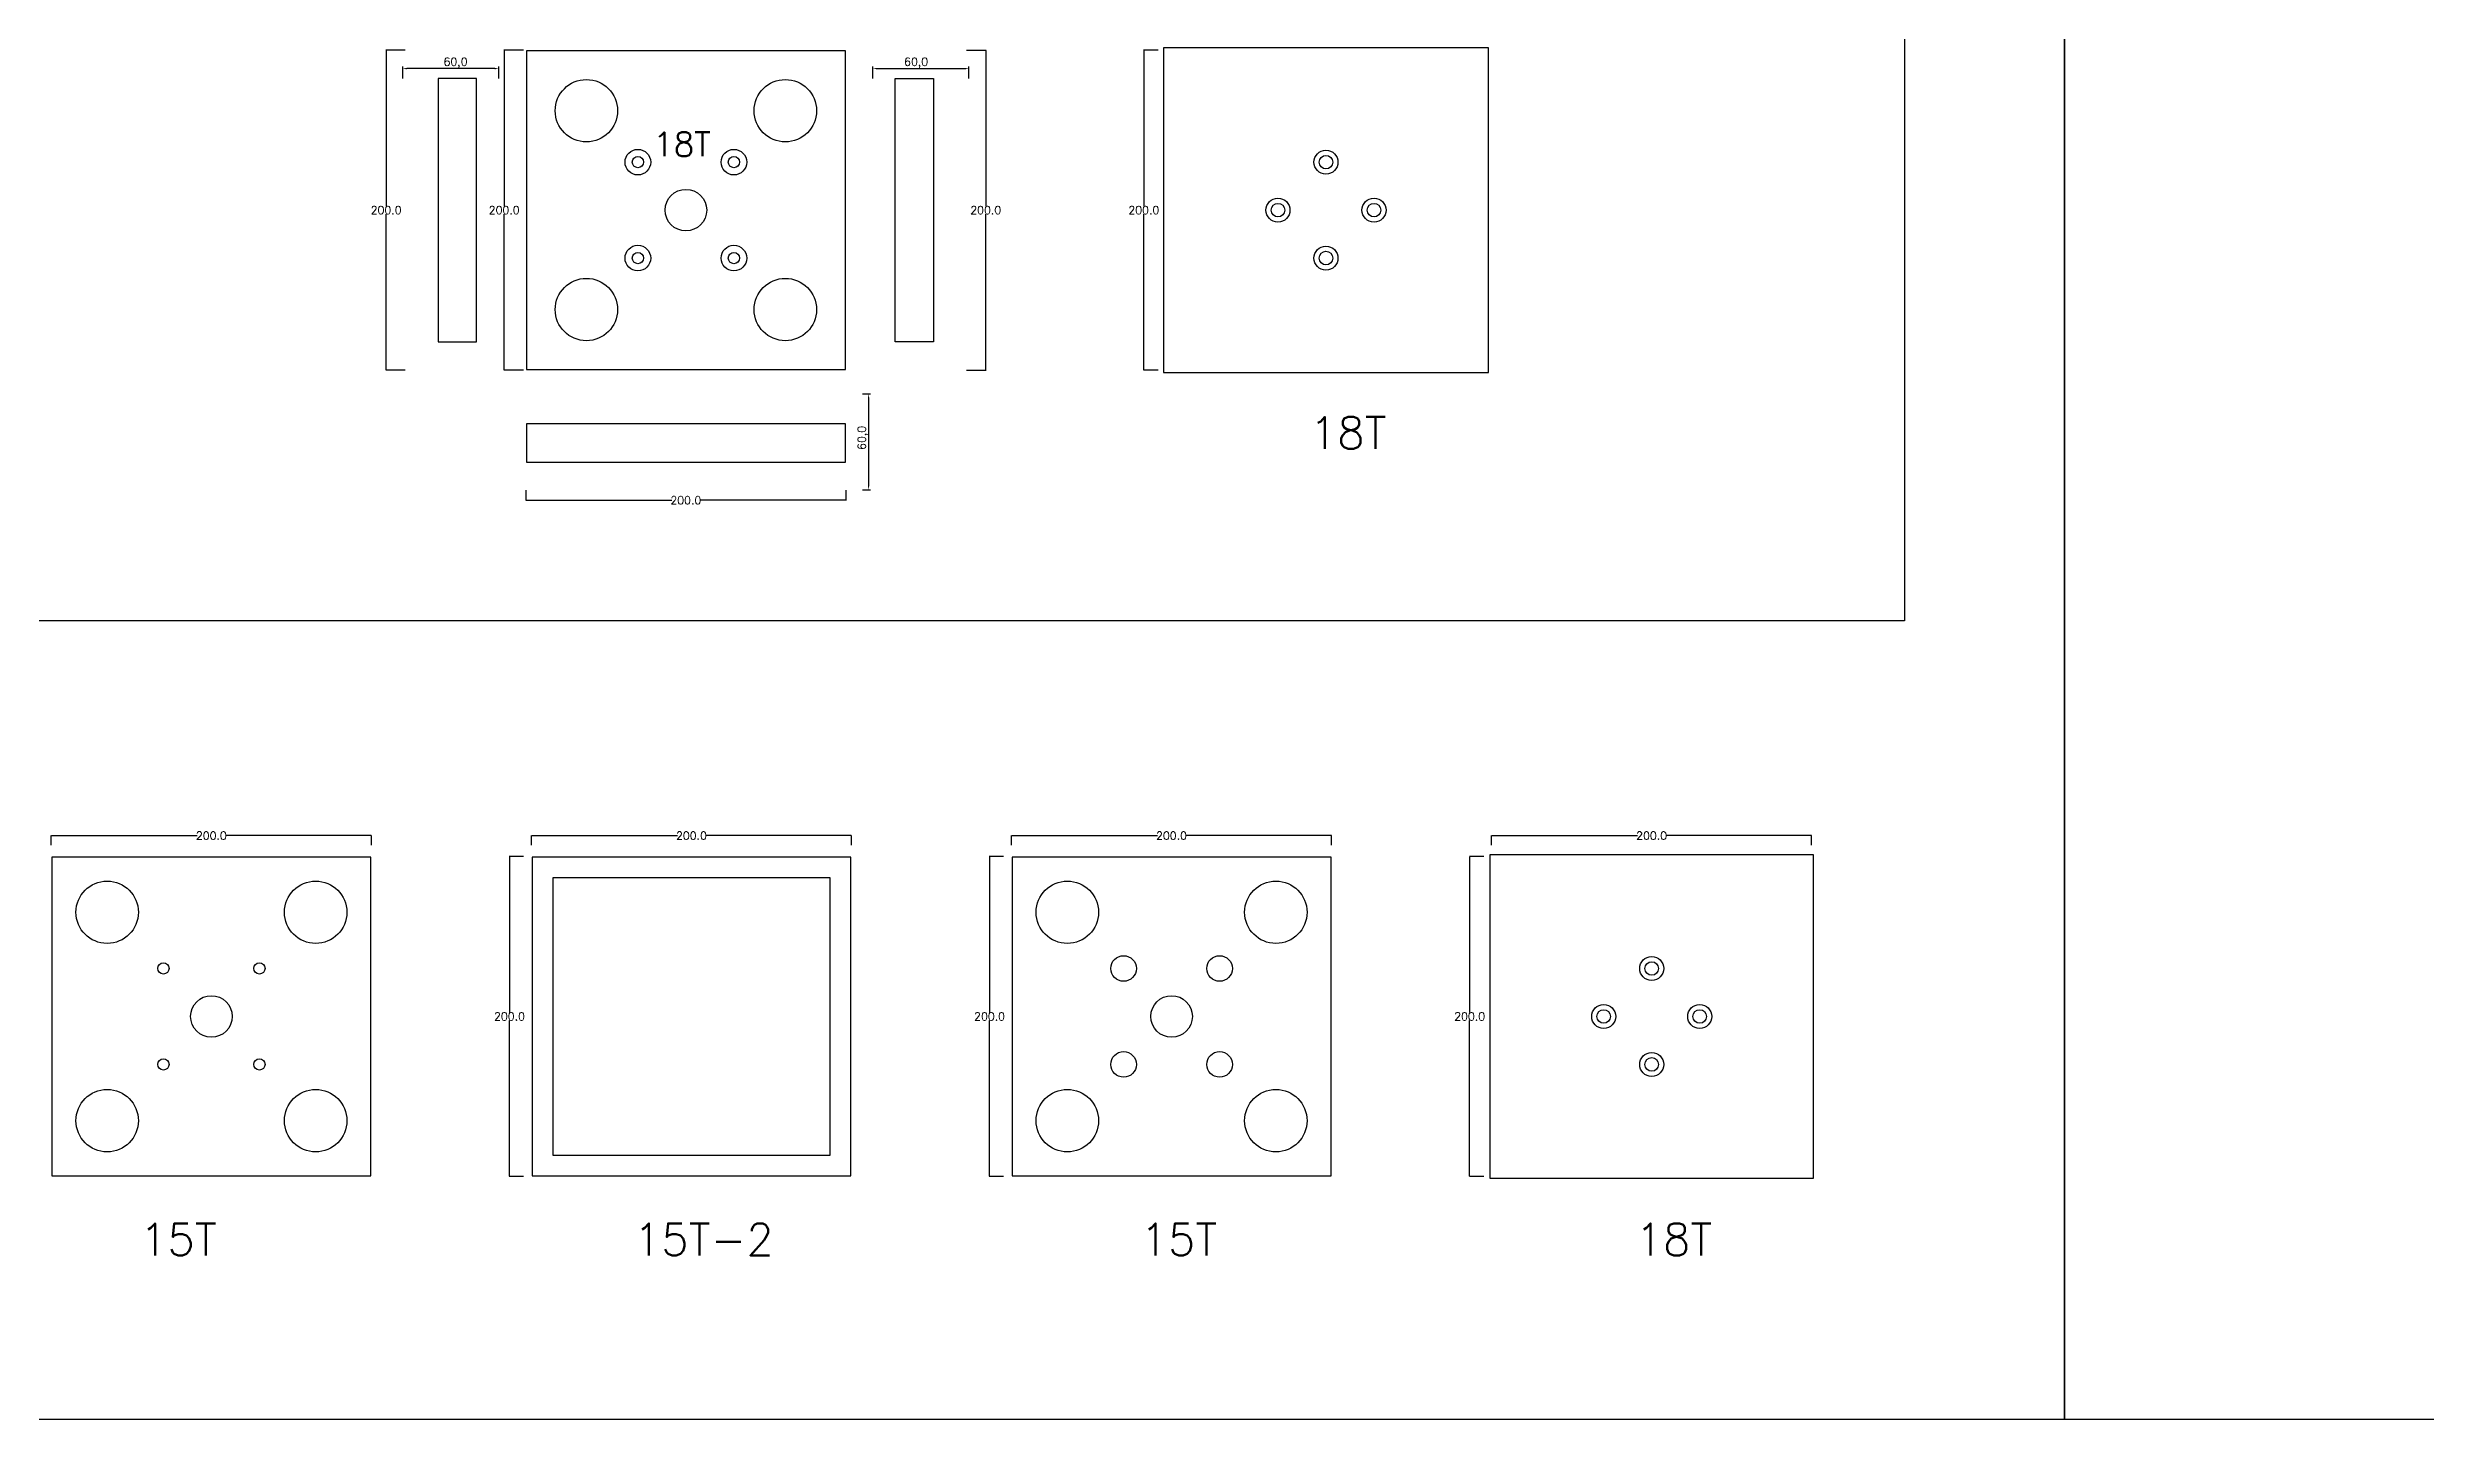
# Model space of a CAD drawing. Header units: millimetres. Extents: x 13291 to 28291, y 200 to 6643.
# Drawn here: x 21031 to 22517, y 200 to 1057 of the extents above; entities that cross this region are included whole.
import ezdxf

# ---------------------------------------------------------------- set-up
doc = ezdxf.new("R2010")
doc.units = ezdxf.units.MM
for name, color, linetype in [('TEXT', 3, 'Continuous'), ('볼트 구멍', 7, 'Continuous'), ('치구', 7, 'Continuous'), ('치수', 7, 'Continuous')]:
    doc.layers.add(name, color=color, linetype=linetype)
doc.styles.get("Standard").update_dxf_attribs({"font": 'txt.shx', "bigfont": 'whgtxt.shx'})
doc.dimstyles.new('ISO-25', dxfattribs={"dimtxt": 2.5, "dimasz": 2.5, "dimexe": 1.25, "dimexo": 0.625, "dimtad": 1, "dimtxsty": 'Standard', "dimcen": 2.5, "dimadec": 0, "dimazin": 0, "dimtfac": 1, "dimtmove": 0, "dimatfit": 3, "dimfxl": 0, "dimarcsym": 0})
doc.dimstyles.get("Standard").update_dxf_attribs({"dimtxt": 7, "dimasz": 0.18, "dimexe": 0.18, "dimexo": 0.0625, "dimgap": 0.09, "dimtad": 0, "dimtih": 1, "dimtoh": 1, "dimdec": 1, "dimzin": 0, "dimdsep": 46, "dimtxsty": 'Standard', "dimcen": 0.09, "dimadec": 0, "dimazin": 0, "dimtfac": 1, "dimtdec": 1, "dimtofl": 0, "dimtmove": 0, "dimatfit": 3, "dimfxl": 0, "dimtolj": 1, "dimtzin": 0, "dimarcsym": 0})

# ---------------------------------------------------------------- blocks, each defined once
blk = doc.blocks.new('*D57')
at = {"layer": 'Defpoints', "color": 0, "linetype": 'Continuous'}
for p in [(21833.4, 564.7), (21633.4, 558.8), (21833.4, 558.8)]:
    blk.add_point(p, dxfattribs=at)
at = {"layer": '치수', "color": 0, "linetype": 'Continuous', "lineweight": -2}
for p, q in [((21633.4, 558.8), (21633.4, 564.8)), ((21633.6, 564.7), (21724.6, 564.7)), ((21833.3, 564.7), (21742.3, 564.7)), ((21833.4, 558.8), (21833.4, 564.8))]:
    blk.add_line(p, q, dxfattribs=at)
at = {"layer": '치수', "color": 0, "linetype": 'Continuous'}
for points in [[(21633.6, 564.7), (21633.6, 564.6), (21633.4, 564.7)], [(21833.3, 564.7), (21833.3, 564.6), (21833.4, 564.7)]]:
    blk.add_solid(points, dxfattribs=at)
at = {"layer": '치수', "color": 0, "linetype": 'Continuous', "insert": (21733.4, 564.7), "char_height": 5, "attachment_point": 5}
blk.add_mtext('\\A1;200.0', dxfattribs=at)
blk = doc.blocks.new('*D62')
at = {"layer": 'Defpoints', "color": 0, "linetype": 'Continuous'}
for p in [(21328.6, 551.7), (21319.7, 351.7), (21328.6, 351.7)]:
    blk.add_point(p, dxfattribs=at)
at = {"layer": '치수', "color": 0, "linetype": 'Continuous', "lineweight": -2}
for p, q in [((21328.5, 551.7), (21319.5, 551.7)), ((21319.7, 551.5), (21319.7, 454.2)), ((21319.7, 351.8), (21319.7, 449.1)), ((21328.5, 351.7), (21319.5, 351.7))]:
    blk.add_line(p, q, dxfattribs=at)
at = {"layer": '치수', "color": 0, "linetype": 'Continuous'}
for points in [[(21319.6, 551.5), (21319.7, 551.5), (21319.7, 551.7)], [(21319.6, 351.8), (21319.7, 351.8), (21319.7, 351.7)]]:
    blk.add_solid(points, dxfattribs=at)
at = {"layer": '치수', "color": 0, "linetype": 'Continuous', "insert": (21319.7, 451.7), "char_height": 5, "attachment_point": 5}
blk.add_mtext('\\A1;200.0', dxfattribs=at)
blk = doc.blocks.new('*D63')
at = {"layer": 'Defpoints', "color": 0, "linetype": 'Continuous'}
for p in [(21628.6, 551.7), (21619.7, 351.7), (21628.6, 351.7)]:
    blk.add_point(p, dxfattribs=at)
at = {"layer": '치수', "color": 0, "linetype": 'Continuous', "lineweight": -2}
for p, q in [((21628.5, 551.7), (21619.5, 551.7)), ((21619.7, 551.5), (21619.7, 454.2)), ((21619.7, 351.8), (21619.7, 449.1)), ((21628.5, 351.7), (21619.5, 351.7))]:
    blk.add_line(p, q, dxfattribs=at)
at = {"layer": '치수', "color": 0, "linetype": 'Continuous'}
for points in [[(21619.6, 551.5), (21619.7, 551.5), (21619.7, 551.7)], [(21619.6, 351.8), (21619.7, 351.8), (21619.7, 351.7)]]:
    blk.add_solid(points, dxfattribs=at)
at = {"layer": '치수', "color": 0, "linetype": 'Continuous', "insert": (21619.7, 451.7), "char_height": 5, "attachment_point": 5}
blk.add_mtext('\\A1;200.0', dxfattribs=at)
blk = doc.blocks.new('*D64')
at = {"layer": 'Defpoints', "color": 0, "linetype": 'Continuous'}
for p in [(21533.4, 564.7), (21333.4, 558.8), (21533.4, 558.8)]:
    blk.add_point(p, dxfattribs=at)
at = {"layer": '치수', "color": 0, "linetype": 'Continuous', "lineweight": -2}
for p, q in [((21333.4, 558.8), (21333.4, 564.8)), ((21333.6, 564.7), (21424.6, 564.7)), ((21533.3, 564.7), (21442.3, 564.7)), ((21533.4, 558.8), (21533.4, 564.8))]:
    blk.add_line(p, q, dxfattribs=at)
at = {"layer": '치수', "color": 0, "linetype": 'Continuous'}
for points in [[(21333.6, 564.7), (21333.6, 564.6), (21333.4, 564.7)], [(21533.3, 564.7), (21533.3, 564.6), (21533.4, 564.7)]]:
    blk.add_solid(points, dxfattribs=at)
at = {"layer": '치수', "color": 0, "linetype": 'Continuous', "insert": (21433.4, 564.7), "char_height": 5, "attachment_point": 5}
blk.add_mtext('\\A1;200.0', dxfattribs=at)
blk = doc.blocks.new('*D66')
at = {"layer": 'Defpoints', "color": 0, "linetype": 'Continuous'}
for p in [(21233.4, 564.7), (21033.4, 558.8), (21233.4, 558.8)]:
    blk.add_point(p, dxfattribs=at)
at = {"layer": '치수', "color": 0, "linetype": 'Continuous', "lineweight": -2}
for p, q in [((21033.4, 558.8), (21033.4, 564.8)), ((21033.6, 564.7), (21124.6, 564.7)), ((21233.3, 564.7), (21142.3, 564.7)), ((21233.4, 558.8), (21233.4, 564.8))]:
    blk.add_line(p, q, dxfattribs=at)
at = {"layer": '치수', "color": 0, "linetype": 'Continuous'}
for points in [[(21033.6, 564.7), (21033.6, 564.6), (21033.4, 564.7)], [(21233.3, 564.7), (21233.3, 564.6), (21233.4, 564.7)]]:
    blk.add_solid(points, dxfattribs=at)
at = {"layer": '치수', "color": 0, "linetype": 'Continuous', "insert": (21133.4, 564.7), "char_height": 5, "attachment_point": 5}
blk.add_mtext('\\A1;200.0', dxfattribs=at)
blk = doc.blocks.new('*D71')
at = {"layer": 'Defpoints', "color": 0, "linetype": 'Continuous'}
for p in [(22133.4, 564.7), (21933.4, 558.8), (22133.4, 558.8)]:
    blk.add_point(p, dxfattribs=at)
at = {"layer": '치수', "color": 0, "linetype": 'Continuous', "lineweight": -2}
for p, q in [((21933.4, 558.8), (21933.4, 564.8)), ((21933.6, 564.7), (22024.6, 564.7)), ((22133.3, 564.7), (22042.3, 564.7)), ((22133.4, 558.8), (22133.4, 564.8))]:
    blk.add_line(p, q, dxfattribs=at)
at = {"layer": '치수', "color": 0, "linetype": 'Continuous'}
for points in [[(21933.6, 564.7), (21933.6, 564.6), (21933.4, 564.7)], [(22133.3, 564.7), (22133.3, 564.6), (22133.4, 564.7)]]:
    blk.add_solid(points, dxfattribs=at)
at = {"layer": '치수', "color": 0, "linetype": 'Continuous', "insert": (22033.4, 564.7), "char_height": 5, "attachment_point": 5}
blk.add_mtext('\\A1;200.0', dxfattribs=at)
blk = doc.blocks.new('*D72')
at = {"layer": 'Defpoints', "color": 0, "linetype": 'Continuous'}
for p in [(21928.6, 551.7), (21919.7, 351.7), (21928.6, 351.7)]:
    blk.add_point(p, dxfattribs=at)
at = {"layer": '치수', "color": 0, "linetype": 'Continuous', "lineweight": -2}
for p, q in [((21928.5, 551.7), (21919.5, 551.7)), ((21919.7, 551.5), (21919.7, 454.2)), ((21919.7, 351.8), (21919.7, 449.1)), ((21928.5, 351.7), (21919.5, 351.7))]:
    blk.add_line(p, q, dxfattribs=at)
at = {"layer": '치수', "color": 0, "linetype": 'Continuous'}
for points in [[(21919.6, 551.5), (21919.7, 551.5), (21919.7, 551.7)], [(21919.6, 351.8), (21919.7, 351.8), (21919.7, 351.7)]]:
    blk.add_solid(points, dxfattribs=at)
at = {"layer": '치수', "color": 0, "linetype": 'Continuous', "insert": (21919.7, 451.7), "char_height": 5, "attachment_point": 5}
blk.add_mtext('\\A1;200.0', dxfattribs=at)
blk = doc.blocks.new('*D102')
at = {"layer": 'Defpoints', "color": 0}
for p in [(21539.6, 840.9), (21539.6, 780.9), (21544.1, 780.9)]:
    blk.add_point(p, dxfattribs=at)
at = {"layer": '치수', "color": 0, "lineweight": -2}
for p, q in [((21540.2, 840.9), (21545.3, 840.9)), ((21544.1, 838.4), (21544.1, 783.4)), ((21540.2, 780.9), (21545.3, 780.9))]:
    blk.add_line(p, q, dxfattribs=at)
at = {"layer": '치수', "color": 0}
for points in [[(21543.7, 838.4), (21544.5, 838.4), (21544.1, 840.9)], [(21543.7, 783.4), (21544.5, 783.4), (21544.1, 780.9)]]:
    blk.add_solid(points, dxfattribs=at)
at = {"layer": '치수', "color": 0, "insert": (21540.6, 813.4), "char_height": 5, "attachment_point": 5, "rotation": 90}
blk.add_mtext('60,0', dxfattribs=at)
blk = doc.blocks.new('*D103')
at = {"layer": 'Defpoints', "color": 0, "linetype": 'Continuous'}
for p in [(21329.9, 780.8), (21529.9, 780.8), (21529.9, 774.4)]:
    blk.add_point(p, dxfattribs=at)
at = {"layer": '치수', "color": 0, "linetype": 'Continuous', "lineweight": -2}
for p, q in [((21329.9, 780.7), (21329.9, 774.2)), ((21330.1, 774.4), (21421.1, 774.4)), ((21529.7, 774.4), (21438.8, 774.4)), ((21529.9, 780.7), (21529.9, 774.2))]:
    blk.add_line(p, q, dxfattribs=at)
at = {"layer": '치수', "color": 0, "linetype": 'Continuous'}
for points in [[(21330.1, 774.4), (21330.1, 774.4), (21329.9, 774.4)], [(21529.7, 774.4), (21529.7, 774.4), (21529.9, 774.4)]]:
    blk.add_solid(points, dxfattribs=at)
at = {"layer": '치수', "color": 0, "linetype": 'Continuous', "insert": (21429.9, 774.4), "char_height": 5, "attachment_point": 5}
blk.add_mtext('\\A1;200.0', dxfattribs=at)
blk = doc.blocks.new('*D106')
at = {"layer": 'Defpoints', "color": 0, "linetype": 'Continuous'}
for p in [(21254.6, 1055.8), (21242.6, 855.8), (21254.6, 855.8)]:
    blk.add_point(p, dxfattribs=at)
at = {"layer": '치수', "color": 0, "linetype": 'Continuous', "lineweight": -2}
for p, q in [((21254.6, 1055.8), (21242.4, 1055.8)), ((21242.6, 1055.6), (21242.6, 958.4)), ((21242.6, 856), (21242.6, 953.2)), ((21254.6, 855.8), (21242.4, 855.8))]:
    blk.add_line(p, q, dxfattribs=at)
at = {"layer": '치수', "color": 0, "linetype": 'Continuous'}
for points in [[(21242.5, 1055.6), (21242.6, 1055.6), (21242.6, 1055.8)], [(21242.5, 856), (21242.6, 856), (21242.6, 855.8)]]:
    blk.add_solid(points, dxfattribs=at)
at = {"layer": '치수', "color": 0, "linetype": 'Continuous', "insert": (21242.6, 955.8), "char_height": 5, "attachment_point": 5}
blk.add_mtext('\\A1;200.0', dxfattribs=at)
blk = doc.blocks.new('*D107')
at = {"layer": 'Defpoints', "color": 0, "linetype": 'Continuous'}
for p in [(21328.5, 1055.8), (21316.4, 855.8), (21328.5, 855.8)]:
    blk.add_point(p, dxfattribs=at)
at = {"layer": '치수', "color": 0, "linetype": 'Continuous', "lineweight": -2}
for p, q in [((21328.4, 1055.8), (21316.2, 1055.8)), ((21316.4, 1055.6), (21316.4, 958.4)), ((21316.4, 856), (21316.4, 953.2)), ((21328.4, 855.8), (21316.2, 855.8))]:
    blk.add_line(p, q, dxfattribs=at)
at = {"layer": '치수', "color": 0, "linetype": 'Continuous'}
for points in [[(21316.4, 1055.6), (21316.4, 1055.6), (21316.4, 1055.8)], [(21316.4, 856), (21316.4, 856), (21316.4, 855.8)]]:
    blk.add_solid(points, dxfattribs=at)
at = {"layer": '치수', "color": 0, "linetype": 'Continuous', "insert": (21316.4, 955.8), "char_height": 5, "attachment_point": 5}
blk.add_mtext('\\A1;200.0', dxfattribs=at)
blk = doc.blocks.new('*D108')
at = {"layer": 'Defpoints', "color": 0}
for p in [(21253, 1044.3), (21253, 1037.5), (21313, 1037.5)]:
    blk.add_point(p, dxfattribs=at)
at = {"layer": '치수', "color": 0, "lineweight": -2}
for p, q in [((21253, 1038.1), (21253, 1045.5)), ((21310.5, 1044.3), (21255.5, 1044.3)), ((21313, 1038.1), (21313, 1045.5))]:
    blk.add_line(p, q, dxfattribs=at)
at = {"layer": '치수', "color": 0}
for points in [[(21255.5, 1044.7), (21255.5, 1043.8), (21253, 1044.3)], [(21310.5, 1044.7), (21310.5, 1043.8), (21313, 1044.3)]]:
    blk.add_solid(points, dxfattribs=at)
at = {"layer": '치수', "color": 0, "insert": (21286, 1047.8), "char_height": 5, "attachment_point": 5}
blk.add_mtext('60,0', dxfattribs=at)
blk = doc.blocks.new('*D109')
at = {"layer": 'Defpoints', "color": 0, "linetype": 'Continuous'}
for p in [(21605.2, 1055.8), (21605.2, 855.8), (21617.3, 855.8)]:
    blk.add_point(p, dxfattribs=at)
at = {"layer": '치수', "color": 0, "linetype": 'Continuous', "lineweight": -2}
for p, q in [((21605.3, 1055.8), (21617.5, 1055.8)), ((21617.3, 1055.6), (21617.3, 958.4)), ((21617.3, 856), (21617.3, 953.2)), ((21605.3, 855.8), (21617.5, 855.8))]:
    blk.add_line(p, q, dxfattribs=at)
at = {"layer": '치수', "color": 0, "linetype": 'Continuous'}
for points in [[(21617.3, 1055.6), (21617.3, 1055.6), (21617.3, 1055.8)], [(21617.3, 856), (21617.3, 856), (21617.3, 855.8)]]:
    blk.add_solid(points, dxfattribs=at)
at = {"layer": '치수', "color": 0, "linetype": 'Continuous', "insert": (21617.3, 955.8), "char_height": 5, "attachment_point": 5}
blk.add_mtext('\\A1;200.0', dxfattribs=at)
blk = doc.blocks.new('*D110')
at = {"layer": 'Defpoints', "color": 0}
for p in [(21606.8, 1044.3), (21546.8, 1037.5), (21606.8, 1037.5)]:
    blk.add_point(p, dxfattribs=at)
at = {"layer": '치수', "color": 0, "lineweight": -2}
for p, q in [((21546.8, 1038.1), (21546.8, 1045.5)), ((21549.3, 1044.3), (21604.3, 1044.3)), ((21606.8, 1038.1), (21606.8, 1045.5))]:
    blk.add_line(p, q, dxfattribs=at)
at = {"layer": '치수', "color": 0}
for points in [[(21549.3, 1044.7), (21549.3, 1043.8), (21546.8, 1044.3)], [(21604.3, 1044.7), (21604.3, 1043.8), (21606.8, 1044.3)]]:
    blk.add_solid(points, dxfattribs=at)
at = {"layer": '치수', "color": 0, "insert": (21573.8, 1047.8), "char_height": 5, "attachment_point": 5}
blk.add_mtext('60,0', dxfattribs=at)
blk = doc.blocks.new('*D124')
at = {"layer": 'Defpoints', "color": 0, "linetype": 'Continuous'}
for p in [(21725, 1055.8), (21716.1, 855.8), (21725, 855.8)]:
    blk.add_point(p, dxfattribs=at)
at = {"layer": '치수', "color": 0, "linetype": 'Continuous', "lineweight": -2}
for p, q in [((21725, 1055.8), (21715.9, 1055.8)), ((21716.1, 1055.6), (21716.1, 958.4)), ((21716.1, 856), (21716.1, 953.2)), ((21725, 855.8), (21715.9, 855.8))]:
    blk.add_line(p, q, dxfattribs=at)
at = {"layer": '치수', "color": 0, "linetype": 'Continuous'}
for points in [[(21716.1, 1055.6), (21716.2, 1055.6), (21716.1, 1055.8)], [(21716.1, 856), (21716.2, 856), (21716.1, 855.8)]]:
    blk.add_solid(points, dxfattribs=at)
at = {"layer": '치수', "color": 0, "linetype": 'Continuous', "insert": (21716.1, 955.8), "char_height": 5, "attachment_point": 5}
blk.add_mtext('\\A1;200.0', dxfattribs=at)

msp = doc.modelspace()

# ---------------------------------------------------------------- linework, layer by layer
at = {"color": 6}
msp.add_lwpolyline([(20941.046, 1390.978), (22191.363, 1390.978), (22191.363, 699.116), (20941.046, 699.116)], close=True, dxfattribs=at)
at = {"layer": 'TEXT', "color": 6}
for points in [[(19291.441, 199.699), (19291.441, 1699.699), (22291.441, 1699.699), (22291.441, 199.699)], [(22291.441, 199.699), (22291.441, 1699.699), (25291.441, 1699.699), (25291.441, 199.699)]]:
    msp.add_lwpolyline(points, close=True, dxfattribs=at)
at = {"layer": '볼트 구멍', "color": 3}
for centre, radius in [((21399.924, 985.786), 8), ((21459.924, 985.786), 8), ((21829.924, 985.786), 4.25), ((21429.924, 955.786), 13), ((21799.924, 955.786), 4.25), ((21859.924, 955.786), 4.25), ((21399.924, 925.786), 8), ((21459.924, 925.786), 8), ((21829.924, 925.786), 4.25), ((21103.447, 481.66), 3.5), ((21163.447, 481.66), 3.5), ((21703.447, 481.66), 8), ((21763.447, 481.66), 8), ((22033.447, 481.66), 4.25), ((21133.447, 451.66), 13), ((21733.447, 451.66), 13), ((22003.447, 451.66), 4.25), ((22063.447, 451.66), 4.25), ((21103.447, 421.66), 3.5), ((21163.447, 421.66), 3.5), ((21703.447, 421.66), 8), ((21763.447, 421.66), 8), ((22033.447, 421.66), 4.25)]:
    msp.add_circle(centre, radius, dxfattribs=at)
at = {"layer": '볼트 구멍', "color": 1}
for centre, radius in [((21399.924, 985.786), 3.5), ((21459.924, 985.786), 3.5), ((21429.924, 955.786), 13), ((21399.924, 925.786), 3.5), ((21459.924, 925.786), 3.5)]:
    msp.add_circle(centre, radius, dxfattribs=at)
at = {"layer": '볼트 구멍', "color": 6}
for centre in [(21829.924, 985.786), (21799.924, 955.786), (21859.924, 955.786), (21829.924, 925.786), (22033.447, 481.66), (22003.447, 451.66), (22063.447, 451.66), (22033.447, 421.66)]:
    msp.add_circle(centre, 7.5, dxfattribs=at)
at = {"layer": '치구'}
for points in [[(21330.274, 1055.436), (21330.274, 856.136), (21529.574, 856.136), (21529.574, 1055.436)], [(21728.424, 1057.286), (21728.424, 854.286), (21931.424, 854.286), (21931.424, 1057.286)], [(21299.1, 1038.036), (21275.1, 1038.036), (21275.1, 873.536), (21299.1, 873.536)], [(21560.748, 1038.036), (21584.748, 1038.036), (21584.748, 873.536), (21560.748, 873.536)], [(21330.274, 822.136), (21330.274, 798.136), (21529.574, 798.136), (21529.574, 822.136)], [(21033.797, 551.31), (21033.797, 352.01), (21233.097, 352.01), (21233.097, 551.31)], [(21333.797, 551.31), (21333.797, 352.01), (21533.097, 352.01), (21533.097, 551.31)], [(21633.797, 551.31), (21633.797, 352.01), (21833.097, 352.01), (21833.097, 551.31)], [(21932.297, 552.81), (21932.297, 350.51), (22134.597, 350.51), (22134.597, 552.81)], [(21346.797, 538.31), (21346.797, 365.01), (21520.097, 365.01), (21520.097, 538.31)]]:
    msp.add_lwpolyline(points, close=True, dxfattribs=at)
for centre in [(21367.774, 1017.936), (21492.074, 1017.936), (21367.774, 893.636), (21492.074, 893.636), (21068.297, 516.81), (21198.597, 516.81), (21668.297, 516.81), (21798.597, 516.81), (21068.297, 386.51), (21198.597, 386.51), (21668.297, 386.51), (21798.597, 386.51)]:
    msp.add_circle(centre, 19.5, dxfattribs=at)

# ---------------------------------------------------------------- texts
at = {"layer": 'TEXT', "color": 1}
for s, p in [('18T', (21819.784, 806.549)), ('15T', (21088.766, 302.273)), ('15T-2', (21397.372, 302.273)), ('15T', (21714.042, 302.273)), ('18T', (22023.307, 302.273))]:
    msp.add_text(s, height=20, dxfattribs=at).set_placement(p)
at = {"layer": '치구', "color": 1}
msp.add_text('18T', height=15, dxfattribs=at).set_placement((21409.445, 989.504))

# ---------------------------------------------------------------- dimensions: what is measured, and where the dimension line sits
at = {"layer": '치수', "color": 4, "linetype": 'Continuous'}
for base, p1, p2, picture, middle in [((21242.556, 855.786), (21254.626, 1055.786), (21254.626, 855.786), '*D106', (21242.556, 955.786)), ((21316.394, 855.786), (21328.463, 1055.786), (21328.463, 855.786), '*D107', (21316.394, 955.786)), ((21617.292, 855.786), (21605.222, 1055.786), (21605.222, 855.786), '*D109', (21617.292, 955.786)), ((21716.128, 855.786), (21725.033, 1055.786), (21725.033, 855.786), '*D124', (21716.128, 955.786)), ((21319.651, 351.66), (21328.556, 551.66), (21328.556, 351.66), '*D62', (21319.651, 451.66)), ((21619.651, 351.66), (21628.556, 551.66), (21628.556, 351.66), '*D63', (21619.651, 451.66)), ((21919.651, 351.66), (21928.556, 551.66), (21928.556, 351.66), '*D72', (21919.651, 451.66))]:
    dim = msp.add_linear_dim(base=base, p1=p1, p2=p2, angle=90, dimstyle='Standard', override={"dimtxt": 5}, dxfattribs=at)
    dim.commit()
    dim.dimension.update_dxf_attribs({"geometry": picture, "text_midpoint": middle})
at = {"layer": '치수', "color": 4}
for base, p1, p2, angle, picture, middle in [((21253.024, 1044.262), (21313.024, 1037.486), (21253.024, 1037.486), 180, '*D108', (21286.024, 1044.262)), ((21544.093, 780.917), (21539.603, 840.917), (21539.603, 780.917), 270, '*D102', (21544.093, 813.417))]:
    dim = msp.add_linear_dim(base=base, p1=p1, p2=p2, angle=angle, dimstyle='ISO-25', override={"dimtxt": 5, "dimdec": 1, "dimzin": 0, "dimtdec": 1}, dxfattribs=at)
    dim.commit()
    dim.dimension.update_dxf_attribs({"geometry": picture, "text_midpoint": middle, "dimtype": 160})
dim = msp.add_linear_dim(base=(21606.824, 1044.262), p1=(21546.824, 1037.486), p2=(21606.824, 1037.486), dimstyle='ISO-25', override={"dimtxt": 5, "dimdec": 1, "dimzin": 0, "dimtdec": 1}, dxfattribs=at)
dim.commit()
dim.dimension.update_dxf_attribs({"geometry": '*D110', "text_midpoint": (21573.824, 1044.262), "dimtype": 160})
at = {"layer": '치수', "color": 4, "linetype": 'Continuous'}
dim = msp.add_linear_dim(base=(21529.924, 774.406), p1=(21329.924, 780.803), p2=(21529.924, 780.803), dimstyle='Standard', override={"dimtxt": 5}, dxfattribs=at)
dim.commit()
dim.dimension.update_dxf_attribs({"geometry": '*D103', "text_midpoint": (21429.924, 774.406), "dimtype": 160})
for base, p1, p2, picture, middle in [((21233.447, 564.65), (21033.447, 558.766), (21233.447, 558.766), '*D66', (21133.447, 564.65)), ((21533.447, 564.65), (21333.447, 558.766), (21533.447, 558.766), '*D64', (21433.447, 564.65)), ((21833.447, 564.65), (21633.447, 558.766), (21833.447, 558.766), '*D57', (21733.447, 564.65)), ((22133.447, 564.65), (21933.447, 558.766), (22133.447, 558.766), '*D71', (22033.447, 564.65))]:
    dim = msp.add_linear_dim(base=base, p1=p1, p2=p2, dimstyle='Standard', override={"dimtxt": 5}, dxfattribs=at)
    dim.commit()
    dim.dimension.update_dxf_attribs({"geometry": picture, "text_midpoint": middle})

doc.saveas('drawing.dxf')
